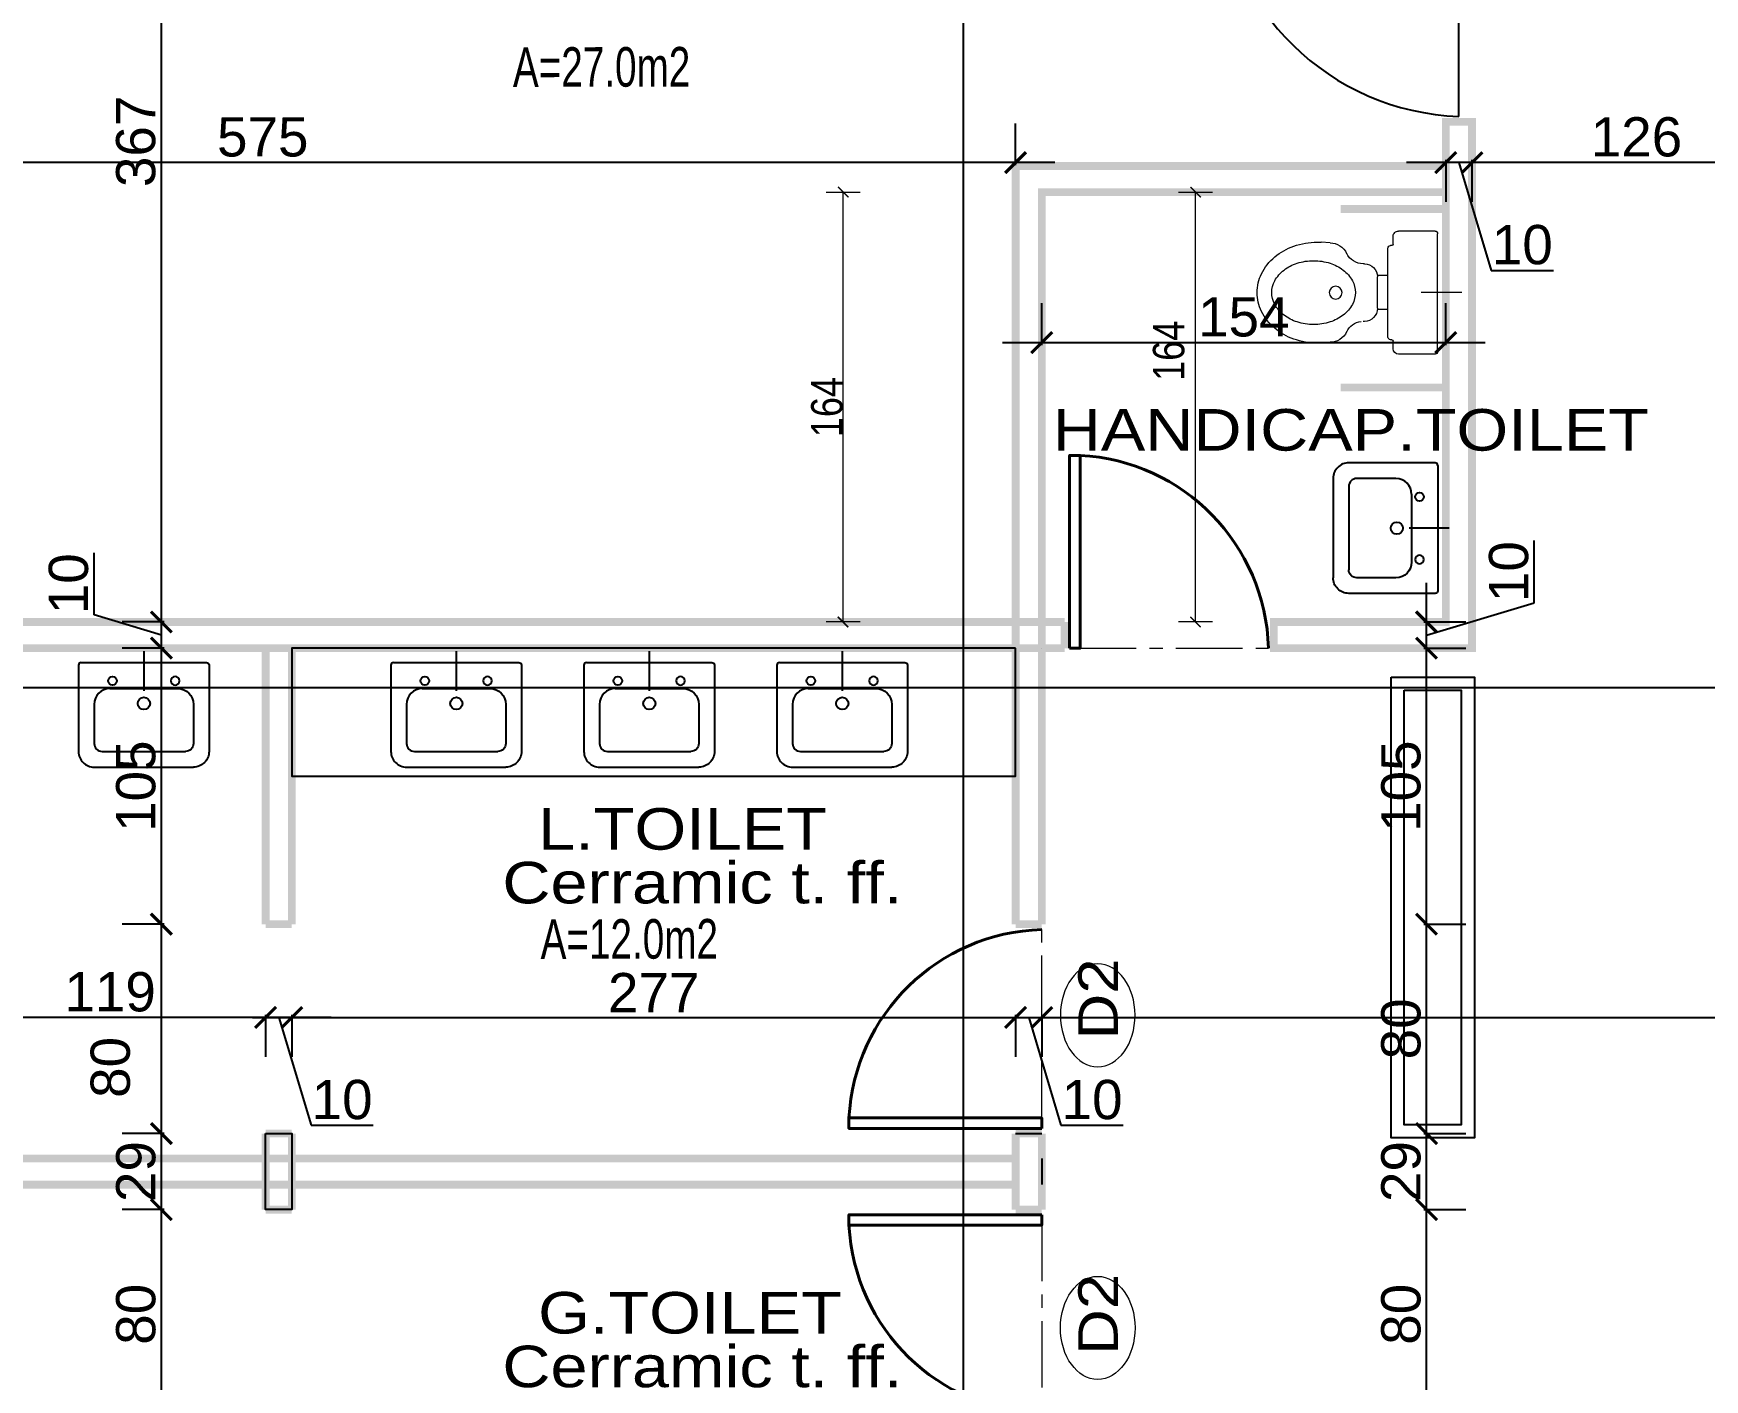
# Model space of a CAD drawing. Extents: x 250879 to 348495, y -51522 to -9360.
# Drawn here: x 297616 to 298255, y -21357 to -20843 of the extents above; entities that cross this region are included whole.
import ezdxf

# ---------------------------------------------------------------- set-up
doc = ezdxf.new("R2010")
doc.units = 0
doc.linetypes.add('CENTER', pattern=[50.8, 31.75, -6.35, 6.35, -6.35])
doc.layers.get('0').update_dxf_attribs({"linetype": 'CONTINUOUS'})
doc.layers.get('DEFPOINTS').update_dxf_attribs({"color": 9, "linetype": 'CONTINUOUS'})
for name, color, linetype, lineweight in [('A-Axis', 1, 'CENTER', 9), ('A-text finishing', 6, 'CONTINUOUS', 13), ('A-text function', 30, 'CONTINUOUS', 20), ('dimention', 151, 'CONTINUOUS', 13), ('FURN', 126, 'CONTINUOUS', 9), ('SECTION-ar', 131, 'CONTINUOUS', 40)]:
    doc.layers.add(name, color=color, linetype=linetype, lineweight=lineweight)
for name, color, linetype in [('AXIS', 1, 'CONTINUOUS'), ('elevat', 4, 'CONTINUOUS'), ('FURNITURE', 4, 'CONTINUOUS'), ('TEXT', 3, 'CONTINUOUS'), ('WALL', 7, 'CONTINUOUS')]:
    doc.layers.add(name, color=color, linetype=linetype)
doc.styles.add('ARIAL', font='BOD_CR.TTF', dxfattribs={"width": 1.2})
doc.styles.get("Standard").update_dxf_attribs({"font": 'sanss___.ttf', "height": 15})
doc.styles.add('yon', font='ARIALN.TTF')
doc.dimstyles.new('CM', dxfattribs={"dimscale": 0, "dimtxt": 12, "dimasz": 0.4, "dimexe": 50, "dimexo": 1000, "dimgap": 0.03, "dimtad": 1, "dimdec": 0, "dimzin": 0, "dimdsep": 46, "dimtxsty": 'yon', "dimblk": 'Ar thick3', "dimcen": 3, "dimdle": 8, "dimse1": 1, "dimse2": 1, "dimclrd": 8, "dimclre": 8, "dimclrt": 30, "dimadec": 0, "dimazin": 0, "dimtfac": 1, "dimtdec": 0, "dimtix": 1, "dimtmove": 1, "dimatfit": 3, "dimfxl": 50, "dimtolj": 1, "dimtzin": 0, "dimlwd": 9, "dimarcsym": 0})
doc.dimstyles.new('STANDARD$0', dxfattribs={"dimscale": 0, "dimtxt": 12, "dimasz": 8, "dimexe": 15, "dimexo": 0.0625, "dimgap": 2, "dimtad": 1, "dimdec": 0, "dimzin": 0, "dimdsep": 46, "dimtxsty": 'Standard', "dimblk1": 'ARCHTICK', "dimblk2": 'ARCHTICK', "dimsah": 1, "dimcen": 0.09, "dimdle": 15, "dimclrd": 3, "dimclre": 3, "dimclrt": 3, "dimazin": 0, "dimtfac": 1, "dimtdec": 0, "dimtofl": 0, "dimtmove": 1, "dimatfit": 3, "dimldrblk": 'ARCHTICK', "dimfxl": 1.0455, "dimfxlon": 1, "dimtolj": 1, "dimtzin": 0, "dimarcsym": 0})

# ---------------------------------------------------------------- blocks, each defined once
blk = doc.blocks.new('AXISG')
at = {"layer": 'AXIS'}
for p, q in [((306395.36, -19949.16), (306395.36, -23531.69)), ((305610.04, -21092.83), (307936.9, -21092.83))]:
    blk.add_line(p, q, dxfattribs=at)
blk = doc.blocks.new('D95')
at = {"layer": 'A-Axis'}
blk.add_line((307625.71, -30976.98), (307530.71, -30976.98), dxfattribs=at)
at = {"layer": 'SECTION-ar', "ltscale": 20}
blk.add_lwpolyline([(307625.71, -30976.98), (307620.71, -30976.98), (307620.71, -30884.88), (307625.71, -30884.88)], close=True, dxfattribs=at)
blk.add_arc((307625.64, -30979.72), 94.97, 92.97547, 178.34595, dxfattribs=at)
blk = doc.blocks.new('hg')
at = {"layer": 'elevat'}
for p, q in [((91202.32, 75504.43), (91202.32, 75489.24)), ((91177.36, 75499.14), (91177.36, 75466.14)), ((91226.27, 75500.14), (91178.36, 75500.14)), ((91227.27, 75499.14), (91227.27, 75466.14)), ((91215.27, 75490.14), (91189.36, 75490.14)), ((91183.36, 75484.14), (91183.36, 75469.14)), ((91221.27, 75484.14), (91221.27, 75469.14)), ((91218.27, 75466.14), (91186.36, 75466.14)), ((91221.27, 75460.14), (91183.36, 75460.14))]:
    blk.add_line(p, q, dxfattribs=at)
for centre, major_axis, start_param, end_param in [((91178.36, 75499.14), (0.707, 0.707), 0.785398, 2.356194), ((91190.36, 75493.14), (-1.16, -1.16), 3.141593, 9.424778), ((91189.36, 75484.14), (-4.24, 4.24), -0.785398, 0.785398), ((91183.36, 75466.14), (4.24, 4.24), 2.356194, 3.926991), ((91186.36, 75469.14), (2.12, 2.12), 2.356194, 3.926991)]:
    blk.add_ellipse(centre, major_axis=major_axis, ratio=1, start_param=start_param, end_param=end_param, dxfattribs=at)
at = {"layer": 'elevat', "extrusion": (0, 0, -1)}
for centre, major_axis, start_param, end_param in [((91226.27, 75499.14), (-0.707, 0.707), 0.785398, 2.356194), ((91214.27, 75493.14), (-1.16, -1.16), 4.712389, 10.995574), ((91202.27, 75484.49), (-1.65, -1.65), 4.712389, 10.995574), ((91215.27, 75484.14), (4.24, 4.24), -0.785398, 0.785398), ((91218.27, 75469.14), (-2.12, 2.12), 2.356194, 3.926991), ((91221.27, 75466.14), (-4.24, 4.24), 2.356194, 3.926991)]:
    blk.add_ellipse(centre, major_axis=major_axis, ratio=1, start_param=start_param, end_param=end_param, dxfattribs=at)
blk = doc.blocks.new('_ARCHTICK')
at = {"color": 0, "linetype": 'ByBlock', "const_width": 0.15}
blk.add_lwpolyline([(-0.5, -0.5), (0.5, 0.5)], dxfattribs=at)
blk = doc.blocks.new('*D571')
at = {"layer": 'DEFPOINTS', "color": 0, "linetype": 'Continuous', "transparency": 16777216}
for p in [(298291.33, -20881.15), (298165.6, -20888.35), (298165.6, -20892.29)]:
    blk.add_point(p, dxfattribs=at)
at = {"layer": 'WALL', "color": 3, "linetype": 'Continuous', "lineweight": -2, "transparency": 16777216}
for p, q in [((298306.33, -20892.29), (298150.6, -20892.29)), ((298165.6, -20891.24), (298165.6, -20907.29)), ((298291.33, -20891.24), (298291.33, -20907.29))]:
    blk.add_line(p, q, dxfattribs=at)
at = {"layer": 'WALL', "color": 3, "linetype": 'Continuous', "lineweight": -2, "transparency": 16777216, "xscale": 8, "yscale": 8, "zscale": 8, "rotation": 180}
blk.add_blockref('_ARCHTICK', (298165.6, -20892.29), dxfattribs=at)
at = {"layer": 'WALL', "color": 3, "linetype": 'Continuous', "lineweight": -2, "transparency": 16777216, "xscale": 8, "yscale": 8, "zscale": 8}
blk.add_blockref('_ARCHTICK', (298291.33, -20892.29), dxfattribs=at)
at = {"layer": 'WALL', "color": 3, "linetype": 'Continuous', "transparency": 16777216, "insert": (298228.47, -20882.55), "char_height": 15, "attachment_point": 5}
blk.add_mtext('\\A1;126', dxfattribs=at)
blk = doc.blocks.new('*D572')
at = {"layer": 'DEFPOINTS', "color": 0, "linetype": 'Continuous', "transparency": 16777216}
for p in [(298155.6, -20888.35), (298155.6, -20892.29), (298165.6, -20888.35)]:
    blk.add_point(p, dxfattribs=at)
at = {"layer": 'WALL', "color": 3, "linetype": 'Continuous', "lineweight": -2, "transparency": 16777216}
for p, q in [((298180.6, -20892.29), (298140.6, -20892.29)), ((298155.6, -20891.24), (298155.6, -20907.29)), ((298160.6, -20892.29), (298172.96, -20933.47)), ((298165.6, -20891.24), (298165.6, -20907.29)), ((298172.96, -20933.47), (298196.73, -20933.47))]:
    blk.add_line(p, q, dxfattribs=at)
at = {"layer": 'WALL', "color": 3, "linetype": 'Continuous', "lineweight": -2, "transparency": 16777216, "xscale": 8, "yscale": 8, "zscale": 8, "rotation": 180}
blk.add_blockref('_ARCHTICK', (298155.6, -20892.29), dxfattribs=at)
at = {"layer": 'WALL', "color": 3, "linetype": 'Continuous', "lineweight": -2, "transparency": 16777216, "xscale": 8, "yscale": 8, "zscale": 8}
blk.add_blockref('_ARCHTICK', (298165.6, -20892.29), dxfattribs=at)
at = {"layer": 'WALL', "color": 3, "linetype": 'Continuous', "transparency": 16777216, "insert": (298184.84, -20923.74), "char_height": 15, "attachment_point": 5}
blk.add_mtext('\\A1;10', dxfattribs=at)
blk = doc.blocks.new('*D573')
at = {"layer": 'DEFPOINTS', "color": 0, "linetype": 'Continuous', "transparency": 16777216}
for p in [(297415.69, -20892.29), (297991.17, -20912.98), (297415.69, -20928.01)]:
    blk.add_point(p, dxfattribs=at)
at = {"layer": 'WALL', "color": 3, "linetype": 'Continuous', "lineweight": -2, "transparency": 16777216}
for p, q in [((297415.69, -20893.33), (297415.69, -20877.29)), ((297991.17, -20893.33), (297991.17, -20877.29)), ((298006.17, -20892.29), (297400.69, -20892.29))]:
    blk.add_line(p, q, dxfattribs=at)
at = {"layer": 'WALL', "color": 3, "linetype": 'Continuous', "lineweight": -2, "transparency": 16777216, "xscale": 8, "yscale": 8, "zscale": 8, "rotation": 180}
blk.add_blockref('_ARCHTICK', (297415.69, -20892.29), dxfattribs=at)
at = {"layer": 'WALL', "color": 3, "linetype": 'Continuous', "lineweight": -2, "transparency": 16777216, "xscale": 8, "yscale": 8, "zscale": 8}
blk.add_blockref('_ARCHTICK', (297991.17, -20892.29), dxfattribs=at)
at = {"layer": 'WALL', "color": 3, "linetype": 'Continuous', "transparency": 16777216, "insert": (297703.43, -20882.56), "char_height": 15, "attachment_point": 5}
blk.add_mtext('\\A1;575', dxfattribs=at)
blk = doc.blocks.new('*D575')
at = {"layer": 'DEFPOINTS', "color": 0, "linetype": 'Continuous', "transparency": 16777216}
for p in [(297664.69, -21292.37), (297704.52, -21292.37), (297704.52, -21372.37)]:
    blk.add_point(p, dxfattribs=at)
at = {"layer": 'WALL', "color": 3, "linetype": 'Continuous', "lineweight": -2, "transparency": 16777216}
for p, q in [((297664.69, -21387.37), (297664.69, -21277.37)), ((297665.74, -21292.37), (297649.69, -21292.37)), ((297665.74, -21372.37), (297649.69, -21372.37))]:
    blk.add_line(p, q, dxfattribs=at)
at = {"layer": 'WALL', "color": 3, "linetype": 'Continuous', "lineweight": -2, "transparency": 16777216, "xscale": 8, "yscale": 8, "zscale": 8}
for p, rotation in [((297664.69, -21292.37), 90), ((297664.69, -21372.37), 270)]:
    blk.add_blockref('_ARCHTICK', p, dxfattribs=dict(at, rotation=rotation))
at = {"layer": 'WALL', "color": 3, "linetype": 'Continuous', "transparency": 16777216, "insert": (297654.97, -21332.37), "char_height": 15, "attachment_point": 5, "rotation": 90}
blk.add_mtext('\\A1;80', dxfattribs=at)
blk = doc.blocks.new('*D576')
at = {"layer": 'DEFPOINTS', "color": 0, "linetype": 'Continuous', "transparency": 16777216}
for p in [(297664.69, -21263.3), (297704.52, -21263.3), (297704.52, -21292.37)]:
    blk.add_point(p, dxfattribs=at)
at = {"layer": 'WALL', "color": 3, "linetype": 'Continuous', "lineweight": -2, "transparency": 16777216}
for p, q in [((297664.69, -21307.37), (297664.69, -21248.3)), ((297665.74, -21263.3), (297649.69, -21263.3)), ((297665.74, -21292.37), (297649.69, -21292.37))]:
    blk.add_line(p, q, dxfattribs=at)
at = {"layer": 'WALL', "color": 3, "linetype": 'Continuous', "lineweight": -2, "transparency": 16777216, "xscale": 8, "yscale": 8, "zscale": 8}
for p, rotation in [((297664.69, -21263.3), 90), ((297664.69, -21292.37), 270)]:
    blk.add_blockref('_ARCHTICK', p, dxfattribs=dict(at, rotation=rotation))
at = {"layer": 'WALL', "color": 3, "linetype": 'Continuous', "transparency": 16777216, "insert": (297654.97, -21277.83), "char_height": 15, "attachment_point": 5, "rotation": 90}
blk.add_mtext('\\A1;29', dxfattribs=at)
blk = doc.blocks.new('*D577')
at = {"layer": 'DEFPOINTS', "color": 0, "linetype": 'Continuous', "transparency": 16777216}
for p in [(297664.69, -21183.3), (297704.52, -21183.3), (297704.52, -21263.3)]:
    blk.add_point(p, dxfattribs=at)
at = {"layer": 'WALL', "color": 3, "linetype": 'Continuous', "lineweight": -2, "transparency": 16777216}
for p, q in [((297664.69, -21278.3), (297664.69, -21168.3)), ((297665.74, -21183.3), (297649.69, -21183.3)), ((297665.74, -21263.3), (297649.69, -21263.3))]:
    blk.add_line(p, q, dxfattribs=at)
at = {"layer": 'WALL', "color": 3, "linetype": 'Continuous', "lineweight": -2, "transparency": 16777216, "xscale": 8, "yscale": 8, "zscale": 8}
for p, rotation in [((297664.69, -21183.3), 90), ((297664.69, -21263.3), 270)]:
    blk.add_blockref('_ARCHTICK', p, dxfattribs=dict(at, rotation=rotation))
at = {"layer": 'WALL', "color": 3, "linetype": 'Continuous', "transparency": 16777216, "insert": (297645.24, -21238.03), "char_height": 15, "attachment_point": 5, "rotation": 90}
blk.add_mtext('\\A1;80', dxfattribs=at)
blk = doc.blocks.new('*D578')
at = {"layer": 'DEFPOINTS', "color": 0, "linetype": 'Continuous', "transparency": 16777216}
for p in [(297664.69, -21077.83), (297697.02, -21077.83), (297704.52, -21183.3)]:
    blk.add_point(p, dxfattribs=at)
at = {"layer": 'WALL', "color": 3, "linetype": 'Continuous', "lineweight": -2, "transparency": 16777216}
for p, q in [((297664.69, -21198.3), (297664.69, -21062.83)), ((297665.74, -21077.83), (297649.69, -21077.83)), ((297665.74, -21183.3), (297649.69, -21183.3))]:
    blk.add_line(p, q, dxfattribs=at)
at = {"layer": 'WALL', "color": 3, "linetype": 'Continuous', "lineweight": -2, "transparency": 16777216, "xscale": 8, "yscale": 8, "zscale": 8}
for p, rotation in [((297664.69, -21077.83), 90), ((297664.69, -21183.3), 270)]:
    blk.add_blockref('_ARCHTICK', p, dxfattribs=dict(at, rotation=rotation))
at = {"layer": 'WALL', "color": 3, "linetype": 'Continuous', "transparency": 16777216, "insert": (297654.97, -21130.57), "char_height": 15, "attachment_point": 5, "rotation": 90}
blk.add_mtext('\\A1;105', dxfattribs=at)
blk = doc.blocks.new('*D579')
at = {"layer": 'DEFPOINTS', "color": 0, "linetype": 'Continuous', "transparency": 16777216}
for p in [(297664.69, -21067.83), (297697.02, -21067.83), (297697.02, -21077.83)]:
    blk.add_point(p, dxfattribs=at)
at = {"layer": 'WALL', "color": 3, "linetype": 'Continuous', "lineweight": -2, "transparency": 16777216}
for p, q in [((297638.97, -21065.12), (297638.97, -21041.34)), ((297664.69, -21092.83), (297664.69, -21052.83)), ((297664.69, -21072.83), (297638.97, -21065.12)), ((297665.74, -21067.83), (297649.69, -21067.83)), ((297665.74, -21077.83), (297649.69, -21077.83))]:
    blk.add_line(p, q, dxfattribs=at)
at = {"layer": 'WALL', "color": 3, "linetype": 'Continuous', "lineweight": -2, "transparency": 16777216, "xscale": 8, "yscale": 8, "zscale": 8}
for p, rotation in [((297664.69, -21067.83), 90), ((297664.69, -21077.83), 270)]:
    blk.add_blockref('_ARCHTICK', p, dxfattribs=dict(at, rotation=rotation))
at = {"layer": 'WALL', "color": 3, "linetype": 'Continuous', "transparency": 16777216, "insert": (297629.24, -21053.23), "char_height": 15, "attachment_point": 5, "rotation": 90}
blk.add_mtext('\\A1;10', dxfattribs=at)
blk = doc.blocks.new('*D580')
at = {"layer": 'DEFPOINTS', "color": 0, "linetype": 'Continuous', "transparency": 16777216}
for p in [(297642.64, -20700.5), (297664.69, -20700.5), (297697.02, -21067.83)]:
    blk.add_point(p, dxfattribs=at)
at = {"layer": 'WALL', "color": 3, "linetype": 'Continuous', "lineweight": -2, "transparency": 16777216}
for p, q in [((297664.69, -21082.83), (297664.69, -20685.5)), ((297663.65, -20700.5), (297679.69, -20700.5)), ((297665.74, -21067.83), (297649.69, -21067.83))]:
    blk.add_line(p, q, dxfattribs=at)
at = {"layer": 'WALL', "color": 3, "linetype": 'Continuous', "lineweight": -2, "transparency": 16777216, "xscale": 8, "yscale": 8, "zscale": 8}
for p, rotation in [((297664.69, -20700.5), 90), ((297664.69, -21067.83), 270)]:
    blk.add_blockref('_ARCHTICK', p, dxfattribs=dict(at, rotation=rotation))
at = {"layer": 'WALL', "color": 3, "linetype": 'Continuous', "transparency": 16777216, "insert": (297654.96, -20884.17), "char_height": 15, "attachment_point": 5, "rotation": 90}
blk.add_mtext('\\A1;367', dxfattribs=at)
blk = doc.blocks.new('*D611')
at = {"layer": 'DEFPOINTS', "color": 0, "linetype": 'Continuous', "transparency": 16777216}
for p in [(297714.52, -21183.3), (297991.17, -21183.3), (297991.17, -21218.95)]:
    blk.add_point(p, dxfattribs=at)
at = {"layer": 'WALL', "color": 3, "linetype": 'Continuous', "lineweight": -2, "transparency": 16777216}
for p, q in [((297714.52, -21217.9), (297714.52, -21233.95)), ((297991.17, -21217.9), (297991.17, -21233.95)), ((297699.52, -21218.95), (298006.17, -21218.95))]:
    blk.add_line(p, q, dxfattribs=at)
at = {"layer": 'WALL', "color": 3, "linetype": 'Continuous', "lineweight": -2, "transparency": 16777216, "xscale": 8, "yscale": 8, "zscale": 8, "rotation": 180}
blk.add_blockref('_ARCHTICK', (297714.52, -21218.95), dxfattribs=at)
at = {"layer": 'WALL', "color": 3, "linetype": 'Continuous', "lineweight": -2, "transparency": 16777216, "xscale": 8, "yscale": 8, "zscale": 8}
blk.add_blockref('_ARCHTICK', (297991.17, -21218.95), dxfattribs=at)
at = {"layer": 'WALL', "color": 3, "linetype": 'Continuous', "transparency": 16777216, "insert": (297852.85, -21209.45), "char_height": 15, "attachment_point": 5}
blk.add_mtext('\\A1;277', dxfattribs=at)
blk = doc.blocks.new('*D612')
at = {"layer": 'DEFPOINTS', "color": 0, "linetype": 'Continuous', "transparency": 16777216}
for p in [(298001.17, -21178.52), (297991.17, -21183.3), (298001.17, -21218.95)]:
    blk.add_point(p, dxfattribs=at)
at = {"layer": 'WALL', "color": 3, "linetype": 'Continuous', "lineweight": -2, "transparency": 16777216}
for p, q in [((297991.17, -21217.9), (297991.17, -21233.95)), ((298001.17, -21217.9), (298001.17, -21233.95)), ((297976.17, -21218.95), (298016.17, -21218.95)), ((297996.17, -21218.95), (298008.52, -21260.13)), ((298008.52, -21260.13), (298032.3, -21260.13))]:
    blk.add_line(p, q, dxfattribs=at)
at = {"layer": 'WALL', "color": 3, "linetype": 'Continuous', "lineweight": -2, "transparency": 16777216, "xscale": 8, "yscale": 8, "zscale": 8, "rotation": 180}
blk.add_blockref('_ARCHTICK', (297991.17, -21218.95), dxfattribs=at)
at = {"layer": 'WALL', "color": 3, "linetype": 'Continuous', "lineweight": -2, "transparency": 16777216, "xscale": 8, "yscale": 8, "zscale": 8}
blk.add_blockref('_ARCHTICK', (298001.17, -21218.95), dxfattribs=at)
at = {"layer": 'WALL', "color": 3, "linetype": 'Continuous', "transparency": 16777216, "insert": (298020.41, -21250.4), "char_height": 15, "attachment_point": 5}
blk.add_mtext('\\A1;10', dxfattribs=at)
blk = doc.blocks.new('*D613')
at = {"layer": 'DEFPOINTS', "color": 0, "linetype": 'Continuous', "transparency": 16777216}
for p in [(299011.97, -21117.83), (298001.17, -21178.52), (299011.97, -21218.95)]:
    blk.add_point(p, dxfattribs=at)
at = {"layer": 'WALL', "color": 3, "linetype": 'Continuous', "lineweight": -2, "transparency": 16777216}
for p, q in [((298001.17, -21217.9), (298001.17, -21233.95)), ((299011.97, -21217.9), (299011.97, -21233.95)), ((297986.17, -21218.95), (299026.97, -21218.95))]:
    blk.add_line(p, q, dxfattribs=at)
at = {"layer": 'WALL', "color": 3, "linetype": 'Continuous', "lineweight": -2, "transparency": 16777216, "xscale": 8, "yscale": 8, "zscale": 8, "rotation": 180}
blk.add_blockref('_ARCHTICK', (298001.17, -21218.95), dxfattribs=at)
at = {"layer": 'WALL', "color": 3, "linetype": 'Continuous', "lineweight": -2, "transparency": 16777216, "xscale": 8, "yscale": 8, "zscale": 8}
blk.add_blockref('_ARCHTICK', (299011.97, -21218.95), dxfattribs=at)
at = {"layer": 'WALL', "color": 3, "linetype": 'Continuous', "transparency": 16777216, "insert": (298506.57, -21209.22), "char_height": 15, "attachment_point": 5}
blk.add_mtext('\\A1;1011', dxfattribs=at)
blk = doc.blocks.new('*D634')
at = {"layer": 'DEFPOINTS', "color": 0, "linetype": 'Continuous', "transparency": 16777216}
for p in [(297704.52, -21183.3), (297714.52, -21183.3), (297704.52, -21218.95)]:
    blk.add_point(p, dxfattribs=at)
at = {"layer": 'WALL', "color": 3, "linetype": 'Continuous', "lineweight": -2, "transparency": 16777216}
for p, q in [((297704.52, -21217.9), (297704.52, -21233.95)), ((297714.52, -21217.9), (297714.52, -21233.95)), ((297729.52, -21218.95), (297689.52, -21218.95)), ((297709.52, -21218.95), (297721.88, -21260.13)), ((297721.88, -21260.13), (297745.65, -21260.13))]:
    blk.add_line(p, q, dxfattribs=at)
at = {"layer": 'WALL', "color": 3, "linetype": 'Continuous', "lineweight": -2, "transparency": 16777216, "xscale": 8, "yscale": 8, "zscale": 8, "rotation": 180}
blk.add_blockref('_ARCHTICK', (297704.52, -21218.95), dxfattribs=at)
at = {"layer": 'WALL', "color": 3, "linetype": 'Continuous', "lineweight": -2, "transparency": 16777216, "xscale": 8, "yscale": 8, "zscale": 8}
blk.add_blockref('_ARCHTICK', (297714.52, -21218.95), dxfattribs=at)
at = {"layer": 'WALL', "color": 3, "linetype": 'Continuous', "transparency": 16777216, "insert": (297733.77, -21250.4), "char_height": 15, "attachment_point": 5}
blk.add_mtext('\\A1;10', dxfattribs=at)
blk = doc.blocks.new('*D635')
at = {"layer": 'DEFPOINTS', "color": 0, "linetype": 'Continuous', "transparency": 16777216}
for p in [(297704.52, -21183.3), (297585.67, -21218.95), (297585.67, -21218.95)]:
    blk.add_point(p, dxfattribs=at)
at = {"layer": 'WALL', "color": 3, "linetype": 'Continuous', "lineweight": -2, "transparency": 16777216}
for p, q in [((297585.67, -21218.95), (297585.67, -21203.95)), ((297704.52, -21217.9), (297704.52, -21233.95)), ((297719.52, -21218.95), (297570.67, -21218.95))]:
    blk.add_line(p, q, dxfattribs=at)
at = {"layer": 'WALL', "color": 3, "linetype": 'Continuous', "lineweight": -2, "transparency": 16777216, "xscale": 8, "yscale": 8, "zscale": 8, "rotation": 180}
blk.add_blockref('_ARCHTICK', (297585.67, -21218.95), dxfattribs=at)
at = {"layer": 'WALL', "color": 3, "linetype": 'Continuous', "lineweight": -2, "transparency": 16777216, "xscale": 8, "yscale": 8, "zscale": 8}
blk.add_blockref('_ARCHTICK', (297704.52, -21218.95), dxfattribs=at)
at = {"layer": 'WALL', "color": 3, "linetype": 'Continuous', "transparency": 16777216, "insert": (297645.1, -21209.22), "char_height": 15, "attachment_point": 5}
blk.add_mtext('\\A1;119', dxfattribs=at)
blk = doc.blocks.new('*D638')
at = {"layer": 'DEFPOINTS', "color": 0, "linetype": 'Continuous', "transparency": 16777216}
for p in [(298001.17, -21292.37), (298148.23, -21292.37), (298001.17, -21372.37)]:
    blk.add_point(p, dxfattribs=at)
at = {"layer": 'WALL', "color": 3, "linetype": 'Continuous', "lineweight": -2, "transparency": 16777216}
for p, q in [((298148.23, -21387.37), (298148.23, -21277.37)), ((298147.19, -21292.37), (298163.23, -21292.37)), ((298147.19, -21372.37), (298163.23, -21372.37))]:
    blk.add_line(p, q, dxfattribs=at)
at = {"layer": 'WALL', "color": 3, "linetype": 'Continuous', "lineweight": -2, "transparency": 16777216, "xscale": 8, "yscale": 8, "zscale": 8}
for p, rotation in [((298148.23, -21292.37), 90), ((298148.23, -21372.37), 270)]:
    blk.add_blockref('_ARCHTICK', p, dxfattribs=dict(at, rotation=rotation))
at = {"layer": 'WALL', "color": 3, "linetype": 'Continuous', "transparency": 16777216, "insert": (298138.51, -21332.37), "char_height": 15, "attachment_point": 5, "rotation": 90}
blk.add_mtext('\\A1;80', dxfattribs=at)
blk = doc.blocks.new('*D639')
at = {"layer": 'DEFPOINTS', "color": 0, "linetype": 'Continuous', "transparency": 16777216}
for p in [(298001.17, -21263.3), (298148.23, -21263.3), (298001.17, -21292.37)]:
    blk.add_point(p, dxfattribs=at)
at = {"layer": 'WALL', "color": 3, "linetype": 'Continuous', "lineweight": -2, "transparency": 16777216}
for p, q in [((298148.23, -21307.37), (298148.23, -21248.3)), ((298147.19, -21263.3), (298163.23, -21263.3)), ((298147.19, -21292.37), (298163.23, -21292.37))]:
    blk.add_line(p, q, dxfattribs=at)
at = {"layer": 'WALL', "color": 3, "linetype": 'Continuous', "lineweight": -2, "transparency": 16777216, "xscale": 8, "yscale": 8, "zscale": 8}
for p, rotation in [((298148.23, -21263.3), 90), ((298148.23, -21292.37), 270)]:
    blk.add_blockref('_ARCHTICK', p, dxfattribs=dict(at, rotation=rotation))
at = {"layer": 'WALL', "color": 3, "linetype": 'Continuous', "transparency": 16777216, "insert": (298138.51, -21277.83), "char_height": 15, "attachment_point": 5, "rotation": 90}
blk.add_mtext('\\A1;29', dxfattribs=at)
blk = doc.blocks.new('*D640')
at = {"layer": 'DEFPOINTS', "color": 0, "linetype": 'Continuous', "transparency": 16777216}
for p in [(298001.17, -21183.3), (298148.23, -21183.3), (298001.17, -21263.3)]:
    blk.add_point(p, dxfattribs=at)
at = {"layer": 'WALL', "color": 3, "linetype": 'Continuous', "lineweight": -2, "transparency": 16777216}
for p, q in [((298148.23, -21278.3), (298148.23, -21168.3)), ((298147.19, -21183.3), (298163.23, -21183.3)), ((298147.19, -21263.3), (298163.23, -21263.3))]:
    blk.add_line(p, q, dxfattribs=at)
at = {"layer": 'WALL', "color": 3, "linetype": 'Continuous', "lineweight": -2, "transparency": 16777216, "xscale": 8, "yscale": 8, "zscale": 8}
for p, rotation in [((298148.23, -21183.3), 90), ((298148.23, -21263.3), 270)]:
    blk.add_blockref('_ARCHTICK', p, dxfattribs=dict(at, rotation=rotation))
at = {"layer": 'WALL', "color": 3, "linetype": 'Continuous', "transparency": 16777216, "insert": (298138.51, -21223.3), "char_height": 15, "attachment_point": 5, "rotation": 90}
blk.add_mtext('\\A1;80', dxfattribs=at)
blk = doc.blocks.new('*D641')
at = {"layer": 'DEFPOINTS', "color": 0, "linetype": 'Continuous', "transparency": 16777216}
for p in [(298006.17, -21077.83), (298148.23, -21077.83), (298001.17, -21183.3)]:
    blk.add_point(p, dxfattribs=at)
at = {"layer": 'WALL', "color": 3, "linetype": 'Continuous', "lineweight": -2, "transparency": 16777216}
for p, q in [((298148.23, -21198.3), (298148.23, -21062.83)), ((298147.19, -21077.83), (298163.23, -21077.83)), ((298147.19, -21183.3), (298163.23, -21183.3))]:
    blk.add_line(p, q, dxfattribs=at)
at = {"layer": 'WALL', "color": 3, "linetype": 'Continuous', "lineweight": -2, "transparency": 16777216, "xscale": 8, "yscale": 8, "zscale": 8}
for p, rotation in [((298148.23, -21077.83), 90), ((298148.23, -21183.3), 270)]:
    blk.add_blockref('_ARCHTICK', p, dxfattribs=dict(at, rotation=rotation))
at = {"layer": 'WALL', "color": 3, "linetype": 'Continuous', "transparency": 16777216, "insert": (298138.51, -21130.57), "char_height": 15, "attachment_point": 5, "rotation": 90}
blk.add_mtext('\\A1;105', dxfattribs=at)
blk = doc.blocks.new('*D642')
at = {"layer": 'DEFPOINTS', "color": 0, "linetype": 'Continuous', "transparency": 16777216}
for p in [(298010.17, -21067.83), (298148.23, -21067.83), (298006.17, -21077.83)]:
    blk.add_point(p, dxfattribs=at)
at = {"layer": 'WALL', "color": 3, "linetype": 'Continuous', "lineweight": -2, "transparency": 16777216}
for p, q in [((298189.41, -21060.48), (298189.41, -21036.71)), ((298148.23, -21092.83), (298148.23, -21052.83)), ((298148.23, -21072.83), (298189.41, -21060.48)), ((298147.19, -21067.83), (298163.23, -21067.83)), ((298147.19, -21077.83), (298163.23, -21077.83))]:
    blk.add_line(p, q, dxfattribs=at)
at = {"layer": 'WALL', "color": 3, "linetype": 'Continuous', "lineweight": -2, "transparency": 16777216, "xscale": 8, "yscale": 8, "zscale": 8}
for p, rotation in [((298148.23, -21067.83), 90), ((298148.23, -21077.83), 270)]:
    blk.add_blockref('_ARCHTICK', p, dxfattribs=dict(at, rotation=rotation))
at = {"layer": 'WALL', "color": 3, "linetype": 'Continuous', "transparency": 16777216, "insert": (298179.69, -21048.59), "char_height": 15, "attachment_point": 5, "rotation": 90}
blk.add_mtext('\\A1;10', dxfattribs=at)
blk = doc.blocks.new('*D1525')
at = {"layer": 'DEFPOINTS', "color": 0, "linetype": 'Continuous', "transparency": 16777216}
for p in [(298155.6, -20961.06), (298155.6, -20969.99), (298001.17, -20981.12)]:
    blk.add_point(p, dxfattribs=at)
at = {"layer": 'WALL', "color": 3, "linetype": 'Continuous', "lineweight": -2, "transparency": 16777216}
for p, q in [((298001.17, -20962.11), (298001.17, -20946.06)), ((298155.6, -20962.11), (298155.6, -20946.06)), ((297986.17, -20961.06), (298170.6, -20961.06))]:
    blk.add_line(p, q, dxfattribs=at)
at = {"layer": 'WALL', "color": 3, "linetype": 'Continuous', "lineweight": -2, "transparency": 16777216, "xscale": 8, "yscale": 8, "zscale": 8, "rotation": 180}
blk.add_blockref('_ARCHTICK', (298001.17, -20961.06), dxfattribs=at)
at = {"layer": 'WALL', "color": 3, "linetype": 'Continuous', "lineweight": -2, "transparency": 16777216, "xscale": 8, "yscale": 8, "zscale": 8}
blk.add_blockref('_ARCHTICK', (298155.6, -20961.06), dxfattribs=at)
at = {"layer": 'WALL', "color": 3, "linetype": 'Continuous', "transparency": 16777216, "insert": (298078.39, -20951.34), "char_height": 15, "attachment_point": 5}
blk.add_mtext('\\A1;154', dxfattribs=at)
blk = doc.blocks.new('TOILET')
for p, q in [((0, 0.092), (0, -0.0627)), ((-0.225, 0), (0.225, 0)), ((-0.235, -0.01), (-0.235, -0.15)), ((0.235, -0.01), (0.235, -0.15)), ((-0.215, -0.17), (-0.185, -0.17)), ((-0.18, -0.175), (-0.18, -0.18)), ((-0.17, -0.19), (0.17, -0.19)), ((-0.065, -0.19), (-0.065, -0.2303)), ((0.065, -0.19), (0.065, -0.2303)), ((0.18, -0.175), (0.18, -0.18)), ((0.185, -0.17), (0.215, -0.17)), ((-0.06, -0.23), (0.06, -0.23)), ((-0.11, -0.28), (-0.11, -0.2844)), ((0.11, -0.28), (0.11, -0.2844)), ((-0.19, -0.4109), (-0.1922, -0.4455)), ((0.19, -0.4109), (0.1922, -0.4455))]:
    blk.add_line(p, q)
blk.add_lwpolyline([(0, -0.3142, 0.12494), (-0.0449, -0.3256, 0.105803), (-0.0863, -0.3611, 0.08665), (-0.1123, -0.4111, 0.076707), (-0.122, -0.474, 0.076707), (-0.1123, -0.537, 0.08665), (-0.0863, -0.587, 0.105803), (-0.0449, -0.6225, 0.12494), (0, -0.6338, 0.12494), (0.0449, -0.6225, 0.105803), (0.0863, -0.587, 0.08665), (0.1123, -0.537, 0.076707), (0.122, -0.474, 0.076707), (0.1123, -0.4111, 0.08665), (0.0863, -0.3611, 0.105803), (0.0449, -0.3256, 0.12494)], format="xyb", close=True)
for points in [[(-0.1922, -0.4455, 0.013212), (-0.1926, -0.46, 0.083653), (-0.1775, -0.5498, 0.091059), (-0.1362, -0.6226, 0.103953), (-0.0719, -0.6732, 0.115359), (0, -0.69, 0.115359)], [(0, -0.69, 0.115359), (0.0719, -0.6732, 0.103953), (0.1362, -0.6226, 0.091059), (0.1775, -0.5498, 0.083653), (0.1926, -0.46, 0.013212), (0.1922, -0.4455, 0.091059)]]:
    blk.add_lwpolyline(points, format="xyb")
blk.add_circle((0, -0.3899), 0.0246)
for centre, radius, start, end in [((-0.225, -0.01), 0.01, 90, 180), ((0.225, -0.01), 0.01, 0, 90), ((-0.215, -0.15), 0.02, 180, 270), ((-0.185, -0.175), 0.005, 0, 90), ((-0.17, -0.18), 0.01, 180, 270), ((0.17, -0.18), 0.01, 270, 0), ((0.185, -0.175), 0.005, 90, 180), ((0.215, -0.15), 0.02, 270, 0), ((-0.06, -0.28), 0.05, 90, 180), ((0.06, -0.28), 0.05, 0, 90), ((-0.18, -0.2844), 0.07, 295.37693, 353.5888), ((0.18, -0.2844), 0.07, 180, 244.62307), ((-0.12, -0.4109), 0.07, 115.37693, 180), ((0.12, -0.4109), 0.07, 0, 64.62307)]:
    blk.add_arc(centre, radius, start, end)
blk = doc.blocks.new('Ar thick3')
at = {"layer": 'dimention'}
blk.add_line((0, 16.2), (0, -16.2), dxfattribs=at)
at = {"layer": 'dimention', "const_width": 1.5}
blk.add_lwpolyline([(-5, -5.1), (5, 4.9)], dxfattribs=at)
blk = doc.blocks.new('*D1524')
at = {"layer": 'DEFPOINTS', "color": 0, "linetype": 'Continuous', "transparency": 16777216}
for p in [(298059.96, -20903.58), (298097.05, -20903.58), (298097.05, -21067.83)]:
    blk.add_point(p, dxfattribs=at)
at = {"layer": 'WALL', "color": 8, "linetype": 'Continuous', "lineweight": 9, "transparency": 16777216}
blk.add_line((298059.96, -21067.43), (298059.96, -20903.98), dxfattribs=at)
at = {"layer": 'WALL', "color": 8, "linetype": 'Continuous', "lineweight": 9, "transparency": 16777216, "xscale": 0.4, "yscale": 0.4, "zscale": 0.4}
for p, rotation in [((298059.96, -20903.58), 90), ((298059.96, -21067.83), 270)]:
    blk.add_blockref('Ar thick3', p, dxfattribs=dict(at, rotation=rotation))
at = {"layer": 'WALL', "color": 30, "linetype": 'Continuous', "transparency": 16777216, "insert": (298049.74, -20964.2), "char_height": 12, "attachment_point": 5, "rotation": 90, "style": 'yon'}
blk.add_mtext('\\A1;164', dxfattribs=at)
blk = doc.blocks.new('*D1600')
at = {"layer": 'DEFPOINTS', "color": 0, "linetype": 'Continuous', "transparency": 16777216}
for p in [(297925.27, -20903.58), (298001.17, -20903.58), (297991.17, -21067.83)]:
    blk.add_point(p, dxfattribs=at)
at = {"layer": 'WALL', "color": 8, "linetype": 'Continuous', "lineweight": 9, "transparency": 16777216}
blk.add_line((297925.27, -21067.43), (297925.27, -20903.98), dxfattribs=at)
at = {"layer": 'WALL', "color": 8, "linetype": 'Continuous', "lineweight": 9, "transparency": 16777216, "xscale": 0.4, "yscale": 0.4, "zscale": 0.4}
for p, rotation in [((297925.27, -20903.58), 90), ((297925.27, -21067.83), 270)]:
    blk.add_blockref('Ar thick3', p, dxfattribs=dict(at, rotation=rotation))
at = {"layer": 'WALL', "color": 30, "linetype": 'Continuous', "transparency": 16777216, "insert": (297919.11, -20985.71), "char_height": 12, "attachment_point": 5, "rotation": 90, "style": 'yon'}
blk.add_mtext('\\A1;164', dxfattribs=at)

msp = doc.modelspace()

# ---------------------------------------------------------------- linework, layer by layer
at = {"layer": 'AXIS'}
for p, q in [((297971.16982, -19501.49474), (297971.16982, -23531.69157)), ((297259.44287, -21092.83296), (299512.71044, -21092.83296))]:
    msp.add_line(p, q, dxfattribs=at)
at = {"layer": 'FURN', "extrusion": (0, 0, -1)}
msp.add_ellipse((298022.57033, -21218.1032), major_axis=(0, -19.68597), ratio=0.724380907, dxfattribs=at)
at = {"layer": 'FURN'}
msp.add_ellipse((298022.57033, -21337.56273), major_axis=(0, 19.68597), ratio=0.724380907, dxfattribs=at)
at = {"layer": 'FURNITURE'}
msp.add_line((298160.60366, -20874.66759), (298160.60366, -20784.66759), dxfattribs=at)
at = {"layer": 'FURNITURE', "ltscale": 3}
for points in [[(297991.16982, -21077.83296), (297714.52453, -21077.83296), (297714.52453, -21126.77053), (297991.16982, -21126.77053)], [(298134.70624, -21088.93765), (298166.51788, -21088.93765), (298166.51788, -21264.99504), (298134.70624, -21264.99504)], [(298139.70624, -21093.93765), (298161.51788, -21093.93765), (298161.51788, -21259.99504), (298139.70624, -21259.99504)]]:
    msp.add_lwpolyline(points, close=True, dxfattribs=at)
at = {"layer": 'FURNITURE'}
msp.add_arc((298164.08453, -20779.12602), 95.60496, 183.32290933, 267.91346445, dxfattribs=at)
at = {"layer": 'WALL', "linetype": 'Continuous'}
for p, q in [((297991.16982, -21077.83296), (297991.16982, -21077.83296)), ((297991.16982, -21077.83296), (297991.16982, -21077.83296)), ((298001.16982, -21077.83296), (298001.16982, -21077.83296)), ((298001.16982, -21077.83296), (298001.16982, -21077.83296)), ((297991.16982, -21263.30025), (298001.16982, -21263.30025)), ((298001.16982, -21272.83296), (298001.16982, -21282.83296))]:
    msp.add_line(p, q, dxfattribs=at)
at = {"layer": 'WALL', "linetype": 'Continuous', "const_width": 3}
for points in [[(298155.60366, -20876.72192), (298155.60366, -21067.83296), (298089.88276, -21067.83296), (298089.88276, -21077.83296), (298165.60366, -21077.83296), (298165.60366, -20876.72192), (298155.60366, -20876.72192)], [(298155.60366, -20893.57755), (297991.16982, -20893.57755), (297991.16982, -21183.30025)], [(298155.60366, -20903.57755), (298001.16982, -20903.57755), (298001.16982, -21183.30025)], [(297409.29424, -21067.83296), (298009.88276, -21067.83296)], [(298009.88276, -21077.83296), (298009.88276, -21067.83296)], [(298005.84064, -21077.83296), (297415.69294, -21077.83296)], [(297704.52453, -21183.30025), (297704.52453, -21077.83296)], [(297714.52453, -21183.30025), (297714.52453, -21077.83296)], [(298001.16982, -21077.83296), (297991.16982, -21077.83296)], [(298001.16982, -21077.83296), (297991.16982, -21077.83296)], [(298001.16982, -21077.83296), (298009.88276, -21077.83296)], [(297714.52453, -21183.30025), (297704.52453, -21183.30025)], [(298001.16982, -21183.30025), (297991.16982, -21183.30025)], [(297704.52453, -21263.30025), (297704.52453, -21292.36568)], [(297714.52453, -21263.30025), (297704.52453, -21263.30025)], [(297714.52453, -21263.30025), (297714.52453, -21292.36568)], [(297991.16982, -21263.30025), (297991.16982, -21292.36568)], [(298001.16982, -21263.30025), (297991.16982, -21263.30025)], [(298001.16982, -21263.30025), (298001.16982, -21292.36568)], [(297585.66614, -21272.83296), (297991.16982, -21272.83296)], [(297585.66614, -21282.83296), (297991.16982, -21282.83296)], [(297714.52453, -21292.36568), (297704.52453, -21292.36568)], [(298001.16982, -21292.36568), (297991.16982, -21292.36568)]]:
    msp.add_lwpolyline(points, dxfattribs=at)
at = {"layer": 'WALL', "color": 6, "linetype": 'Continuous', "const_width": 3}
for points in [[(298155.20119, -20910.00581), (298115.46959, -20910.00581)], [(298155.20119, -20978.23134), (298115.46959, -20978.23134)]]:
    msp.add_lwpolyline(points, dxfattribs=at)
at = {"layer": 'WALL', "linetype": 'Continuous'}
msp.add_lwpolyline([(297704.52453, -21263.30025), (297714.52453, -21263.30025), (297714.52453, -21292.36568), (297704.52453, -21292.36568)], close=True, dxfattribs=at)

# ---------------------------------------------------------------- block references
at = {"layer": 'FURN', "xscale": -100, "yscale": 100, "zscale": 100, "rotation": 270}
msp.add_blockref('TOILET', (298152.47265, -20941.96496), dxfattribs=at)
at = {"layer": 'FURN', "xscale": -1, "rotation": 270}
msp.add_blockref('hg', (222652.39052, -112234.26774), dxfattribs=at)
at = {"layer": 'FURN', "xscale": -1}
for p in [(388860.27249, -96583.43619), (388979.68819, -96583.43619), (389127.2119, -96583.43619)]:
    msp.add_blockref('hg', p, dxfattribs=at)
at = {"layer": 'FURNITURE', "ltscale": 3, "xscale": -1}
msp.add_blockref('hg', (389053.45005, -96583.43619), dxfattribs=at)
at = {"layer": 'WALL', "linetype": 'Continuous'}
msp.add_blockref('AXISG', (-8424.19082, 0), dxfattribs=at)
at = {"layer": 'WALL', "linetype": 'Continuous', "xscale": -0.7999999999883585, "yscale": 0.7999999999883585, "zscale": 0.8}
msp.add_blockref('D95', (544112.39496, 3703.7532), dxfattribs=at)
at = {"layer": 'WALL', "linetype": 'Continuous', "rotation": 90}
for p, xscale, yscale, zscale in [((273219.58365, 224839.21195), -0.8000000000001819, 0.8000000000001819, 0.8), ((273219.58365, -267394.87788), 0.8000000000029104, 0.8000000000029104, 0.8000000000029104)]:
    msp.add_blockref('D95', p, dxfattribs=dict(at, xscale=xscale, yscale=yscale, zscale=zscale))

# ---------------------------------------------------------------- texts
at = {"layer": 'A-text finishing', "style": 'ARIAL', "width": 1.2}
for p in [(297795.00633, -21175.35867), (297795.00633, -21360.23822)]:
    msp.add_text('Cerramic t. ff.', height=15.876, dxfattribs=at).set_placement(p)
for p in [(298030.24862, -21227.38906), (298030.24862, -21347.91799)]:
    msp.add_text('D2', height=15.12, rotation=90, dxfattribs=at).set_placement(p)
at = {"layer": 'A-text function', "char_height": 15.876, "width": 480.967424, "attachment_point": 1, "style": 'ARIAL'}
for s, insert in [('HANDICAP.TOILET', (298005.35895, -20986.4769)), ('L.TOILET', (297808.66064, -21138.95904)), ('G.TOILET', (297808.66064, -21323.83859))]:
    msp.add_mtext(s, dxfattribs=dict(at, insert=insert))
at = {"layer": 'TEXT', "width": 0.7}
for s, p in [('A=27.0m2', (297799.04664, -20863.3716)), ('A=12.0m2', (297809.63665, -21196.57701))]:
    msp.add_text(s, height=15.12, rotation=0.12694545, dxfattribs=at).set_placement(p)

# ---------------------------------------------------------------- dimensions: what is measured, and where the dimension line sits
at = {"layer": 'WALL', "linetype": 'Continuous'}
for base, p1, p2, dimstyle, picture, middle in [((297664.69383, -20700.49755), (297697.01636, -21067.83296), (297642.63788, -20700.49755), 'STANDARD$0', '*D580', (297654.9572, -20884.16526)), ((297925.26723, -20903.57755), (297991.16982, -21067.83296), (298001.16982, -20903.57755), 'CM', '*D1600', (297919.11035, -20985.70526)), ((298148.2324, -21067.83296), (298006.16982, -21077.83296), (298010.16515, -21067.83296), 'STANDARD$0', '*D642', (298179.68507, -21058.47926)), ((297664.69383, -21067.83296), (297697.01636, -21077.83296), (297697.01636, -21067.83296), 'STANDARD$0', '*D579', (297629.24115, -21063.11506)), ((297664.69383, -21077.83296), (297704.52453, -21183.30025), (297697.01636, -21077.83296), 'STANDARD$0', '*D578', (297654.96749, -21130.56661)), ((298148.2324, -21077.83296), (298001.16982, -21183.30025), (298006.16982, -21077.83296), 'STANDARD$0', '*D641', (298138.50606, -21130.56661)), ((298148.2324, -21183.30025), (298001.16982, -21263.30025), (298001.16982, -21183.30025), 'STANDARD$0', '*D640', (298138.50606, -21223.30025)), ((297664.69383, -21263.30025), (297704.52453, -21292.36568), (297704.52453, -21263.30025), 'STANDARD$0', '*D576', (297654.96749, -21277.83296)), ((298148.2324, -21263.30025), (298001.16982, -21292.36568), (298001.16982, -21263.30025), 'STANDARD$0', '*D639', (298138.50606, -21277.83296)), ((297664.69383, -21292.36568), (297704.52453, -21372.36568), (297704.52453, -21292.36568), 'STANDARD$0', '*D575', (297654.96749, -21332.36568)), ((298148.2324, -21292.36568), (298001.16982, -21372.36568), (298001.16982, -21292.36568), 'STANDARD$0', '*D638', (298138.50606, -21332.36568))]:
    dim = msp.add_linear_dim(base=base, p1=p1, p2=p2, angle=90, dimstyle=dimstyle, override={"dimscale": 1}, dxfattribs=at)
    dim.commit()
    dim.dimension.update_dxf_attribs({"geometry": picture, "text_midpoint": middle})
for base, p1, p2, picture, middle in [((297415.69294, -20892.28842), (297991.16982, -20912.97514), (297415.69294, -20928.00784), '*D573', (297703.43138, -20882.56208)), ((298165.60366, -20892.28842), (298291.32928, -20881.15185), (298165.60366, -20888.34576), '*D571', (298228.46647, -20882.55179)), ((298155.60366, -20892.28842), (298165.60366, -20888.34576), (298155.60366, -20888.34576), '*D572', (298174.95736, -20923.74109)), ((298155.60366, -20961.06175), (298001.16982, -20981.11897), (298155.60366, -20969.99235), '*D1525', (298078.38674, -20951.33541)), ((299011.96562, -21218.9466), (298001.16982, -21178.51792), (299011.96562, -21117.83296), '*D613', (298506.56772, -21209.22027)), ((298001.16982, -21218.9466), (297991.16982, -21183.30025), (298001.16982, -21178.51792), '*D612', (298010.52352, -21250.39928)), ((297585.66614, -21218.9466), (297704.52453, -21183.30025), (297585.66614, -21218.9466), '*D635', (297645.09533, -21209.22027)), ((297704.52453, -21218.9466), (297714.52453, -21183.30025), (297704.52453, -21183.30025), '*D634', (297723.87823, -21250.39928)), ((297991.16982, -21218.9466), (297714.52453, -21183.30025), (297991.16982, -21183.30025), '*D611', (297852.84717, -21209.4466))]:
    dim = msp.add_linear_dim(base=base, p1=p1, p2=p2, dimstyle='STANDARD$0', override={"dimscale": 1}, dxfattribs=at)
    dim.commit()
    dim.dimension.update_dxf_attribs({"geometry": picture, "text_midpoint": middle})
for base, p1, p2, dimstyle, picture, middle in [((298059.95584, -20903.57755), (298097.04749, -21067.83296), (298097.04749, -20903.57755), 'CM', '*D1524', (298055.89808, -20964.2041)), ((297664.69383, -21183.30025), (297704.52453, -21263.30025), (297704.52453, -21183.30025), 'STANDARD$0', '*D577', (297654.96749, -21238.03102))]:
    dim = msp.add_linear_dim(base=base, p1=p1, p2=p2, angle=90, dimstyle=dimstyle, override={"dimscale": 1}, dxfattribs=at)
    dim.commit()
    dim.dimension.update_dxf_attribs({"geometry": picture, "text_midpoint": middle, "dimtype": 160})

doc.saveas('drawing.dxf')
